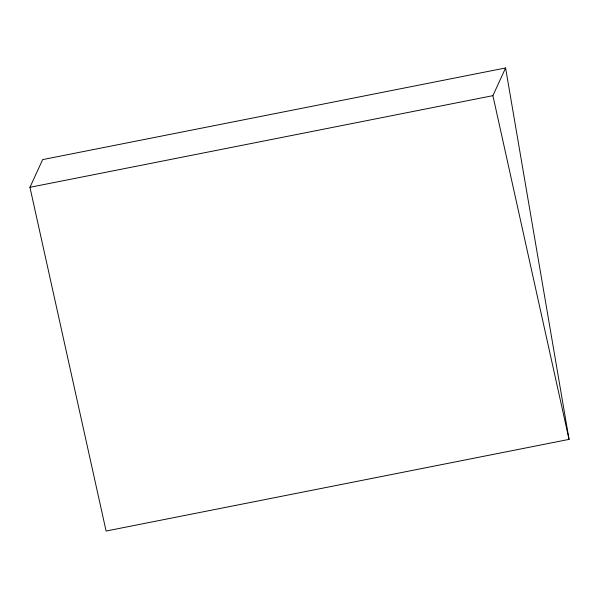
<?xml version="1.0" encoding="UTF-8"?>
<svg xmlns="http://www.w3.org/2000/svg" width="599" height="599" viewBox="0 0 599 599"><rect width="100%" height="100%" fill="white"/><g stroke="black" fill="none" stroke-linecap="round" stroke-linejoin="round"><path stroke-width="0.9" d="M29.95 187.307L42.641 159.611L505.593 67.964L569.05 439.389L106.098 531.036L29.95 187.307L492.902 95.66L505.593 67.964M492.902 95.66L569.05 439.389"/></g></svg>
